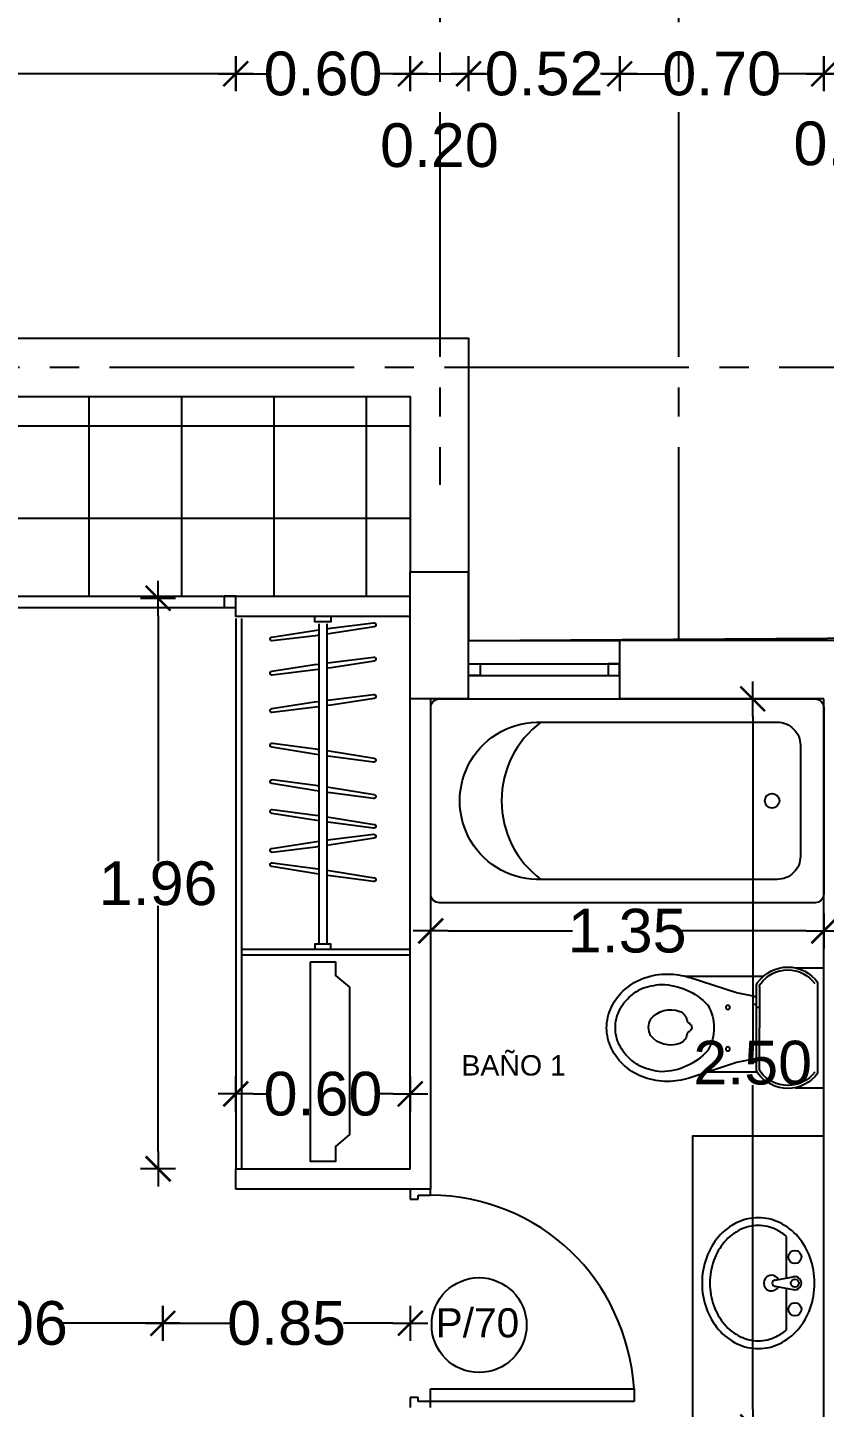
# Model space of a CAD drawing. Header units: millimetres. Extents: x 1217 to 2428, y 234 to 644.
# Drawn here: x 2356.904 to 2359.641, y 491.492 to 496.23 of the extents above; entities that cross this region are included whole.
import ezdxf

# ---------------------------------------------------------------- set-up
doc = ezdxf.new("R2010")
doc.units = ezdxf.units.MM
doc.linetypes.add('ACAD_ISO04W100', pattern=[30, 24, -3, 0, -3])
doc.layers.get('0').update_dxf_attribs({"lineweight": 5})
for name, color, linetype in [('0.1', 251, 'Continuous'), ('0.2', 2, 'Continuous'), ('0.3', 6, 'Continuous'), ('ARTEFACTOS', 4, 'Continuous'), ('COTAS', 252, 'Continuous'), ('COTAS INTERIORES', 3, 'Continuous'), ('Ejes', 8, 'Continuous'), ('muros', 7, 'Continuous'), ('PUERTAS', 2, 'Continuous'), ('Texto', 1, 'Continuous')]:
    doc.layers.add(name, color=color, linetype=linetype)
doc.styles.add('INTERARQ', font='arial.ttf')
doc.styles.get("Standard").update_dxf_attribs({"font": 'arial.ttf'})
doc.dimstyles.new('ESCALA_1-50', dxfattribs={"dimtxt": 0.15, "dimasz": 0.06, "dimexe": 0.18, "dimexo": 0.0625, "dimgap": 0, "dimtad": 0, "dimtih": 1, "dimtoh": 1, "dimzin": 0, "dimdsep": 46, "dimtxsty": 'INTERARQ', "dimblk": 'DIMTICK', "dimcen": 0, "dimse1": 1, "dimse2": 1, "dimclrd": 256, "dimclre": 1, "dimclrt": 2, "dimadec": 0, "dimazin": 0, "dimtfac": 4.5, "dimtofl": 0, "dimtmove": 2, "dimatfit": 3, "dimldrblk": 'DIMTICK', "dimfxl": 1, "dimtolj": 1, "dimtzin": 0, "dimarcsym": 0})

# ---------------------------------------------------------------- blocks, each defined once
blk = doc.blocks.new('Van1-pla')
at = {"color": 8}
for p, q in [((-2.16, 42.32), (-18.03, 42.32)), ((-1.41, 37.99), (-2.71, 45.49)), ((0.99, 37.99), (2.29, 45.49)), ((17.6, 42.32), (1.74, 42.32))]:
    blk.add_line(p, q, dxfattribs=at)
blk.add_lwpolyline([(-25.21, 31.5, 0.112687), (-23.37, 23.44, 0.103282), (-17.89, 16.3, 0.092276), (-9.94, 11.68, 0.085761), (-0.21, 10, 0.085761), (9.52, 11.68, 0.092276), (17.47, 16.3, 0.103282), (22.95, 23.44, 0.112687), (24.79, 31.5, 0.112687), (22.95, 39.56, 0.103282), (17.47, 46.7, 0.092276), (9.52, 51.32, 0.085761), (-0.21, 53, 0.085761), (-9.94, 51.32, 0.092276), (-17.89, 46.7, 0.103282), (-23.37, 39.56, 0.112687)], format="xyb", close=True, dxfattribs=at)
for points in [[(-18.03, 42.32, 0.063934), (-20.67, 38.26, 0.112687), (-22.21, 31.5, 0.112687)], [(-22.21, 31.5, 0.112687), (-20.67, 24.74, 0.103282), (-15.93, 18.57, 0.092276), (-8.94, 14.51, 0.085761), (-0.21, 13, 0.085761), (8.51, 14.51, 0.092276), (15.51, 18.57, 0.103282), (20.25, 24.74, 0.112687), (21.79, 31.5, 0.112687), (20.25, 38.26, 0.063934), (17.6, 42.32, 0.092276)]]:
    blk.add_lwpolyline(points, format="xyb", dxfattribs=at)
for centre, radius in [((-10.21, 45.49), 2.5), ((9.79, 45.49), 2.5), ((-0.21, 45.49), 1.5)]:
    blk.add_circle(centre, radius, dxfattribs=at)
for centre, radius, start, end in [((-0.21, 45.49), 2.5, 340.3329, 199.6671), ((-0.21, 36.6), 3, 118.1824, 61.8176), ((-0.21, 37.99), 1.2, 180, 0)]:
    blk.add_arc(centre, radius, start, end, dxfattribs=at)
blk = doc.blocks.new('wc')
at = {"layer": 'ARTEFACTOS', "color": 8}
for p, q in [((0.0667, 0.3584), (-0.0303, 0.3584)), ((-0.0104, -0.0028), (-0.0104, 0.3078)), ((0.4474, 0.3297), (0.1774, 0.3297)), ((0.1906, 0.2929), (0.1906, 0.1525)), ((0.2006, 0.0088), (0.2006, 0.2962)), ((0.2693, 0.2723), (0.4328, 0.3255)), ((0.2006, 0.2586), (0.2693, 0.2723)), ((0.2006, 0.2584), (0.2115, 0.2584)), ((0.2135, 0.2564), (0.2135, 0.2345)), ((0.2006, 0.2232), (0.1906, 0.2232)), ((0.2006, 0.2325), (0.2115, 0.2325)), ((0.1906, 0.0121), (0.1906, 0.1525)), ((0.1867, 0.0003), (0.1863, 0.0003)), ((0.3689, 0.0003), (0.1987, 0.0003)), ((0.2006, 0.0464), (0.2693, 0.0327)), ((0.2693, 0.0327), (0.4328, -0.0205)), ((0.0684, -0.0537), (-0.0303, -0.0537))]:
    blk.add_line(p, q, dxfattribs=at)
for centre in [(0.2994, 0.2224), (0.2994, 0.0796)]:
    blk.add_circle(centre, 0.00699, dxfattribs=at)
for centre, radius, start, end in [((0.0933, 0.2339), 0.1272, 35.4669, 144.5331), ((0.0933, 0.2339), 0.1172, 37.3062, 142.6938), ((0.5066, 0.0988), 0.2384, 90, 108.0194), ((0.5066, 0.0988), 0.2384, 70.5417, 90), ((0.1706, 0.2929), 0.02, 0, 37.3062), ((0.1806, 0.2962), 0.02, 0, 35.4669), ((0.5327, 0.0739), 0.2274, 91.2506, 136.4359), ((0.5124, 0.0619), 0.2399, 69.233, 86.3288), ((0.5159, 0.125), 0.2106, 49.5378, 70.5417), ((0.5159, 0.125), 0.1806, 49.5378, 63.1436), ((0.5301, 0.1418), 0.1886, 25.9026, 49.5378), ((0.2115, 0.2564), 0.002, 0, 90), ((0.5301, 0.1418), 0.1586, 25.9026, 49.5378), ((0.2115, 0.2345), 0.002, 270, 0), ((0.5031, 0.1526), 0.156, 149.9827, 210.1211), ((0.4793, 0.1715), 0.0399, 110.9889, 170.0192), ((0.4966, 0.1263), 0.0883, 39.3794, 110.9889), ((0.5522, 0.1525), 0.1341, 0, 25.9026), ((0.5522, 0.1525), 0.164, 0, 25.9026), ((0.4398, 0.1536), 0.0161, 125.934, 233.3996), ((0.4202, 0.187), 0.0227, 296.4163, 327.7225), ((0.5047, 0.167), 0.0658, 170.0192, 173.1517), ((0.5102, 0.1534), 0.0618, 333.0725, 27.908), ((0.5522, 0.1525), 0.1341, 334.0974, 0), ((0.5522, 0.1525), 0.164, 334.0974, 0), ((0.4202, 0.1202), 0.0227, 32.2775, 64.0078), ((0.5047, 0.1402), 0.0658, 186.8483, 189.9808), ((0.4793, 0.1357), 0.0399, 189.9808, 249.0111), ((0.4966, 0.1809), 0.0883, 249.0111, 321.1211), ((0.5315, 0.2205), 0.2193, 221.8152, 269.0461), ((0.5301, 0.1632), 0.1586, 310.4622, 334.0974), ((0.5301, 0.1632), 0.1886, 310.4622, 334.0974), ((0.1706, 0.0121), 0.02, 322.6938, 0), ((0.1806, 0.0088), 0.02, 324.5331, 0), ((0.5116, 0.2113), 0.2107, 274.4195, 294.2912), ((0.5159, 0.18), 0.2106, 289.4583, 310.4622), ((0.5159, 0.18), 0.1806, 297.1692, 310.4622), ((0.0933, 0.0711), 0.1272, 215.4669, 324.5331), ((0.0933, 0.0711), 0.1172, 217.3062, 322.6938), ((0.5066, 0.2062), 0.2384, 251.9806, 270), ((0.5066, 0.2062), 0.2384, 270, 289.4583)]:
    blk.add_arc(centre, radius, start, end, dxfattribs=at)
blk = doc.blocks.new('DFDFDFDFDDFGGG')
at = {"layer": 'PUERTAS'}
for p, q in [((381629.6763, 7752659.5205), (381629.6427, 7752659.5205)), ((381629.6629, 7752659.4936), (381629.6763, 7752659.4936)), ((381629.6629, 7752659.4505), (381629.6629, 7752659.4936)), ((381629.6763, 7752659.4936), (381629.6763, 7752659.5205)), ((381630.359, 7752659.5205), (381630.359, 7752659.4936)), ((381630.3927, 7752659.5205), (381630.359, 7752659.5205)), ((381630.359, 7752659.4936), (381630.3725, 7752659.4936)), ((381630.3725, 7752659.4936), (381630.3725, 7752659.4505)), ((381629.6427, 7752659.4505), (381629.6629, 7752659.4505)), ((381629.6628, 7752658.7508), (381629.6629, 7752659.4505)), ((381629.6629, 7752659.4505), (381629.7061, 7752659.4505)), ((381629.7061, 7752659.4505), (381629.706, 7752658.7508)), ((381630.3725, 7752659.4505), (381630.3927, 7752659.4505)), ((381629.706, 7752658.7508), (381629.6628, 7752658.7508))]:
    blk.add_line(p, q, dxfattribs=at)
blk.add_ellipse((381629.5787, 7752659.5294), major_axis=(-0.6336, 0.5233), ratio=0.91419, start_param=2.378631, end_param=3.775075, dxfattribs=at)
blk = doc.blocks.new('DIMTICK')
at = {"color": 1}
for p, q in [((0, 1), (0, -1)), ((-1, 0), (1, 0))]:
    blk.add_line(p, q, dxfattribs=at)
at = {"color": 3, "const_width": 0.141}
blk.add_lwpolyline([(0.707, 0.707), (-0.707, -0.707)], dxfattribs=at)
blk = doc.blocks.new('*D288')
at = {"layer": 'COTAS', "lineweight": -2, "ltscale": 3, "transparency": 16777216}
for p, q in [((2355.2505, 496.0718), (2356.2085, 496.0718)), ((2357.5587, 496.0718), (2356.6007, 496.0718))]:
    blk.add_line(p, q, dxfattribs=at)
at = {"layer": 'Defpoints', "color": 0, "ltscale": 3, "transparency": 16777216}
for p in [(2357.6187, 496.0718), (2355.1905, 495.5482), (2357.6187, 494.6134)]:
    blk.add_point(p, dxfattribs=at)
at = {"layer": 'COTAS', "lineweight": -2, "ltscale": 3, "transparency": 16777216, "xscale": 0.06, "yscale": 0.06, "zscale": 0.06, "rotation": 180}
blk.add_blockref('DIMTICK', (2355.1905, 496.0718), dxfattribs=at)
at = {"layer": 'COTAS', "lineweight": -2, "ltscale": 3, "transparency": 16777216, "xscale": 0.06, "yscale": 0.06, "zscale": 0.06}
blk.add_blockref('DIMTICK', (2357.6187, 496.0718), dxfattribs=at)
at = {"layer": 'COTAS', "color": 2, "ltscale": 3, "transparency": 16777216, "insert": (2356.4046, 496.0718), "char_height": 0.15, "attachment_point": 5, "style": 'INTERARQ'}
blk.add_mtext('\\A1;2.43', dxfattribs=at)
blk = doc.blocks.new('*D289')
at = {"layer": 'COTAS', "lineweight": -2, "ltscale": 3, "transparency": 16777216}
for p, q in [((2357.6787, 496.0718), (2357.724, 496.0718)), ((2358.1584, 496.0718), (2358.1131, 496.0718))]:
    blk.add_line(p, q, dxfattribs=at)
at = {"layer": 'Defpoints', "color": 0, "ltscale": 3, "transparency": 16777216}
for p in [(2358.2184, 496.0718), (2358.2184, 494.7463), (2357.6187, 494.6134)]:
    blk.add_point(p, dxfattribs=at)
at = {"layer": 'COTAS', "lineweight": -2, "ltscale": 3, "transparency": 16777216, "xscale": 0.06, "yscale": 0.06, "zscale": 0.06, "rotation": 180}
blk.add_blockref('DIMTICK', (2357.6187, 496.0718), dxfattribs=at)
at = {"layer": 'COTAS', "lineweight": -2, "ltscale": 3, "transparency": 16777216, "xscale": 0.06, "yscale": 0.06, "zscale": 0.06}
blk.add_blockref('DIMTICK', (2358.2184, 496.0718), dxfattribs=at)
at = {"layer": 'COTAS', "color": 2, "ltscale": 3, "transparency": 16777216, "insert": (2357.9185, 496.0718), "char_height": 0.15, "attachment_point": 5, "style": 'INTERARQ'}
blk.add_mtext('\\A1;0.60', dxfattribs=at)
blk = doc.blocks.new('*D290')
at = {"layer": 'COTAS', "lineweight": -2, "ltscale": 3, "transparency": 16777216}
blk.add_line((2358.2784, 496.0718), (2358.3584, 496.0718), dxfattribs=at)
at = {"layer": 'Defpoints', "color": 0, "ltscale": 3, "transparency": 16777216}
for p in [(2358.4184, 496.0718), (2358.2184, 494.7463), (2358.4184, 494.7463)]:
    blk.add_point(p, dxfattribs=at)
at = {"layer": 'COTAS', "lineweight": -2, "ltscale": 3, "transparency": 16777216, "xscale": 0.06, "yscale": 0.06, "zscale": 0.06, "rotation": 180}
blk.add_blockref('DIMTICK', (2358.2184, 496.0718), dxfattribs=at)
at = {"layer": 'COTAS', "lineweight": -2, "ltscale": 3, "transparency": 16777216, "xscale": 0.06, "yscale": 0.06, "zscale": 0.06}
blk.add_blockref('DIMTICK', (2358.4184, 496.0718), dxfattribs=at)
at = {"layer": 'COTAS', "color": 2, "ltscale": 3, "transparency": 16777216, "insert": (2358.3184, 495.8257), "char_height": 0.15, "attachment_point": 5, "style": 'INTERARQ'}
blk.add_mtext('\\A1;0.20', dxfattribs=at)
blk = doc.blocks.new('*D291')
at = {"layer": 'COTAS', "lineweight": -2, "ltscale": 3, "transparency": 16777216}
for p, q in [((2358.4784, 496.0718), (2358.4839, 496.0718)), ((2358.8775, 496.0718), (2358.872, 496.0718))]:
    blk.add_line(p, q, dxfattribs=at)
at = {"layer": 'Defpoints', "color": 0, "ltscale": 3, "transparency": 16777216}
for p in [(2358.9375, 496.0718), (2358.4184, 494.7463), (2358.9375, 494.3463)]:
    blk.add_point(p, dxfattribs=at)
at = {"layer": 'COTAS', "lineweight": -2, "ltscale": 3, "transparency": 16777216, "xscale": 0.06, "yscale": 0.06, "zscale": 0.06, "rotation": 180}
blk.add_blockref('DIMTICK', (2358.4184, 496.0718), dxfattribs=at)
at = {"layer": 'COTAS', "lineweight": -2, "ltscale": 3, "transparency": 16777216, "xscale": 0.06, "yscale": 0.06, "zscale": 0.06}
blk.add_blockref('DIMTICK', (2358.9375, 496.0718), dxfattribs=at)
at = {"layer": 'COTAS', "color": 2, "ltscale": 3, "transparency": 16777216, "insert": (2358.6779, 496.0718), "char_height": 0.15, "attachment_point": 5, "style": 'INTERARQ'}
blk.add_mtext('\\A1;0.52', dxfattribs=at)
blk = doc.blocks.new('*D292')
at = {"layer": 'COTAS', "lineweight": -2, "ltscale": 3, "transparency": 16777216}
for p, q in [((2358.9975, 496.0718), (2359.0934, 496.0718)), ((2359.5784, 496.0718), (2359.4825, 496.0718))]:
    blk.add_line(p, q, dxfattribs=at)
at = {"layer": 'Defpoints', "color": 0, "ltscale": 3, "transparency": 16777216}
for p in [(2359.6384, 496.0718), (2358.9375, 494.3463), (2359.6384, 494.1463)]:
    blk.add_point(p, dxfattribs=at)
at = {"layer": 'COTAS', "lineweight": -2, "ltscale": 3, "transparency": 16777216, "xscale": 0.06, "yscale": 0.06, "zscale": 0.06, "rotation": 180}
blk.add_blockref('DIMTICK', (2358.9375, 496.0718), dxfattribs=at)
at = {"layer": 'COTAS', "lineweight": -2, "ltscale": 3, "transparency": 16777216, "xscale": 0.06, "yscale": 0.06, "zscale": 0.06}
blk.add_blockref('DIMTICK', (2359.6384, 496.0718), dxfattribs=at)
at = {"layer": 'COTAS', "color": 2, "ltscale": 3, "transparency": 16777216, "insert": (2359.2879, 496.0718), "char_height": 0.15, "attachment_point": 5, "style": 'INTERARQ'}
blk.add_mtext('\\A1;0.70', dxfattribs=at)
blk = doc.blocks.new('*D293')
at = {"layer": 'COTAS', "lineweight": -2, "ltscale": 3, "transparency": 16777216}
blk.add_line((2359.6984, 496.0718), (2359.7784, 496.0718), dxfattribs=at)
at = {"layer": 'Defpoints', "color": 0, "ltscale": 3, "transparency": 16777216}
for p in [(2359.8384, 496.0718), (2359.6384, 494.1463), (2359.8384, 494.1463)]:
    blk.add_point(p, dxfattribs=at)
at = {"layer": 'COTAS', "lineweight": -2, "ltscale": 3, "transparency": 16777216, "xscale": 0.06, "yscale": 0.06, "zscale": 0.06, "rotation": 180}
blk.add_blockref('DIMTICK', (2359.6384, 496.0718), dxfattribs=at)
at = {"layer": 'COTAS', "lineweight": -2, "ltscale": 3, "transparency": 16777216, "xscale": 0.06, "yscale": 0.06, "zscale": 0.06}
blk.add_blockref('DIMTICK', (2359.8384, 496.0718), dxfattribs=at)
at = {"layer": 'COTAS', "color": 2, "ltscale": 3, "transparency": 16777216, "insert": (2359.7384, 495.8317), "char_height": 0.15, "attachment_point": 5, "style": 'INTERARQ'}
blk.add_mtext('\\A1;0.20', dxfattribs=at)
blk = doc.blocks.new('*D304')
at = {"layer": 'COTAS', "lineweight": -2, "ltscale": 3, "transparency": 16777216}
for p, q in [((2354.5485, 496.5582), (2356.2088, 496.5582)), ((2358.2587, 496.5582), (2356.5984, 496.5582))]:
    blk.add_line(p, q, dxfattribs=at)
at = {"layer": 'Defpoints', "color": 0, "ltscale": 3, "transparency": 16777216}
for p in [(2354.4885, 496.5582, 0), (2358.3187, 496.5582), (2358.3187, 495.5482)]:
    blk.add_point(p, dxfattribs=at)
at = {"layer": 'COTAS', "lineweight": -2, "ltscale": 3, "transparency": 16777216, "xscale": 0.06, "yscale": 0.06, "zscale": 0.06, "rotation": 180}
blk.add_blockref('DIMTICK', (2354.4885, 496.5582), dxfattribs=at)
at = {"layer": 'COTAS', "lineweight": -2, "ltscale": 3, "transparency": 16777216, "xscale": 0.06, "yscale": 0.06, "zscale": 0.06}
blk.add_blockref('DIMTICK', (2358.3187, 496.5582), dxfattribs=at)
at = {"layer": 'COTAS', "color": 2, "ltscale": 3, "transparency": 16777216, "insert": (2356.4036, 496.5582), "char_height": 0.15, "attachment_point": 5, "style": 'INTERARQ'}
blk.add_mtext('\\A1;3.83', dxfattribs=at)
blk = doc.blocks.new('*D305')
at = {"layer": 'COTAS', "lineweight": -2, "ltscale": 3, "transparency": 16777216}
for p, q in [((2358.3787, 496.5582), (2358.5343, 496.5582)), ((2359.078, 496.5582), (2358.9224, 496.5582))]:
    blk.add_line(p, q, dxfattribs=at)
at = {"layer": 'Defpoints', "color": 0, "ltscale": 3, "transparency": 16777216}
for p in [(2359.138, 496.5582), (2358.3187, 495.5482), (2359.138, 495.4484)]:
    blk.add_point(p, dxfattribs=at)
at = {"layer": 'COTAS', "lineweight": -2, "ltscale": 3, "transparency": 16777216, "xscale": 0.06, "yscale": 0.06, "zscale": 0.06, "rotation": 180}
blk.add_blockref('DIMTICK', (2358.3187, 496.5582), dxfattribs=at)
at = {"layer": 'COTAS', "lineweight": -2, "ltscale": 3, "transparency": 16777216, "xscale": 0.06, "yscale": 0.06, "zscale": 0.06}
blk.add_blockref('DIMTICK', (2359.138, 496.5582), dxfattribs=at)
at = {"layer": 'COTAS', "color": 2, "ltscale": 3, "transparency": 16777216, "insert": (2358.7284, 496.5582), "char_height": 0.15, "attachment_point": 5, "style": 'INTERARQ'}
blk.add_mtext('\\A1;0.82', dxfattribs=at)
blk = doc.blocks.new('*D306')
at = {"layer": 'COTAS', "lineweight": -2, "ltscale": 3, "transparency": 16777216}
for p, q in [((2359.198, 496.5582), (2359.2437, 496.5582)), ((2359.6784, 496.5582), (2359.6328, 496.5582))]:
    blk.add_line(p, q, dxfattribs=at)
at = {"layer": 'Defpoints', "color": 0, "ltscale": 3, "transparency": 16777216}
for p in [(2359.7384, 496.5582), (2359.138, 495.4484), (2359.7384, 495.4484)]:
    blk.add_point(p, dxfattribs=at)
at = {"layer": 'COTAS', "lineweight": -2, "ltscale": 3, "transparency": 16777216, "xscale": 0.06, "yscale": 0.06, "zscale": 0.06, "rotation": 180}
blk.add_blockref('DIMTICK', (2359.138, 496.5582), dxfattribs=at)
at = {"layer": 'COTAS', "lineweight": -2, "ltscale": 3, "transparency": 16777216, "xscale": 0.06, "yscale": 0.06, "zscale": 0.06}
blk.add_blockref('DIMTICK', (2359.7384, 496.5582), dxfattribs=at)
at = {"layer": 'COTAS', "color": 2, "ltscale": 3, "transparency": 16777216, "insert": (2359.4382, 496.5582), "char_height": 0.15, "attachment_point": 5, "style": 'INTERARQ'}
blk.add_mtext('\\A1;0.60', dxfattribs=at)
blk = doc.blocks.new('*D312')
at = {"layer": 'COTAS', "lineweight": -2, "ltscale": 3, "transparency": 16777216}
for p, q in [((2352.9384, 496.9757), (2359.6931, 496.9757)), ((2366.9383, 496.9757), (2360.1836, 496.9757))]:
    blk.add_line(p, q, dxfattribs=at)
at = {"layer": 'Defpoints', "color": 0, "ltscale": 3, "transparency": 16777216}
for p in [(2366.9983, 496.9757), (2352.8784, 491.6775, 0), (2366.9983, 491.6776, 0)]:
    blk.add_point(p, dxfattribs=at)
at = {"layer": 'COTAS', "lineweight": -2, "ltscale": 3, "transparency": 16777216, "xscale": 0.06, "yscale": 0.06, "zscale": 0.06, "rotation": 180}
blk.add_blockref('DIMTICK', (2352.8784, 496.9757), dxfattribs=at)
at = {"layer": 'COTAS', "lineweight": -2, "ltscale": 3, "transparency": 16777216, "xscale": 0.06, "yscale": 0.06, "zscale": 0.06}
blk.add_blockref('DIMTICK', (2366.9983, 496.9757), dxfattribs=at)
at = {"layer": 'COTAS', "color": 2, "ltscale": 3, "transparency": 16777216, "insert": (2359.9384, 496.9757), "char_height": 0.15, "attachment_point": 5, "style": 'INTERARQ'}
blk.add_mtext('\\A1;14.12', dxfattribs=at)
blk = doc.blocks.new('*D352')
at = {"layer": 'COTAS INTERIORES', "lineweight": -2, "ltscale": 3, "transparency": 16777216}
for p, q in [((2356.3676, 491.7812), (2356.6503, 491.7812)), ((2357.3084, 491.7812), (2357.0257, 491.7812))]:
    blk.add_line(p, q, dxfattribs=at)
at = {"layer": 'Defpoints', "color": 0, "ltscale": 3, "transparency": 16777216}
for p in [(2357.3684, 491.7812), (2356.3076, 491.5552, 0), (2357.3684, 491.5552)]:
    blk.add_point(p, dxfattribs=at)
at = {"layer": 'COTAS INTERIORES', "lineweight": -2, "ltscale": 3, "transparency": 16777216, "xscale": 0.06, "yscale": 0.06, "zscale": 0.06, "rotation": 180}
blk.add_blockref('DIMTICK', (2356.3076, 491.7812), dxfattribs=at)
at = {"layer": 'COTAS INTERIORES', "lineweight": -2, "ltscale": 3, "transparency": 16777216, "xscale": 0.06, "yscale": 0.06, "zscale": 0.06}
blk.add_blockref('DIMTICK', (2357.3684, 491.7812), dxfattribs=at)
at = {"layer": 'COTAS INTERIORES', "color": 2, "ltscale": 3, "transparency": 16777216, "insert": (2356.838, 491.7812), "char_height": 0.15, "attachment_point": 5, "style": 'INTERARQ'}
blk.add_mtext('\\A1;1.06', dxfattribs=at)
blk = doc.blocks.new('*D353')
at = {"layer": 'COTAS INTERIORES', "lineweight": -2, "ltscale": 3, "transparency": 16777216}
for p, q in [((2357.4284, 491.7812), (2357.598, 491.7812)), ((2358.1583, 491.7812), (2357.9887, 491.7812))]:
    blk.add_line(p, q, dxfattribs=at)
at = {"layer": 'Defpoints', "color": 0, "ltscale": 3, "transparency": 16777216}
for p in [(2358.2183, 491.7812), (2357.3684, 491.5552), (2358.2183, 491.4252)]:
    blk.add_point(p, dxfattribs=at)
at = {"layer": 'COTAS INTERIORES', "lineweight": -2, "ltscale": 3, "transparency": 16777216, "xscale": 0.06, "yscale": 0.06, "zscale": 0.06, "rotation": 180}
blk.add_blockref('DIMTICK', (2357.3684, 491.7812), dxfattribs=at)
at = {"layer": 'COTAS INTERIORES', "lineweight": -2, "ltscale": 3, "transparency": 16777216, "xscale": 0.06, "yscale": 0.06, "zscale": 0.06}
blk.add_blockref('DIMTICK', (2358.2183, 491.7812), dxfattribs=at)
at = {"layer": 'COTAS INTERIORES', "color": 2, "ltscale": 3, "transparency": 16777216, "insert": (2357.7933, 491.7812), "char_height": 0.15, "attachment_point": 5, "style": 'INTERARQ'}
blk.add_mtext('\\A1;0.85', dxfattribs=at)
blk = doc.blocks.new('*D357')
at = {"layer": 'COTAS INTERIORES', "lineweight": -2, "ltscale": 3, "transparency": 16777216}
for p, q in [((2357.3522, 494.2108), (2357.3522, 493.3676)), ((2357.3522, 492.3713), (2357.3522, 493.2145))]:
    blk.add_line(p, q, dxfattribs=at)
at = {"layer": 'Defpoints', "color": 0, "ltscale": 3, "transparency": 16777216}
for p in [(2357.7843, 494.2708, 0), (2357.3522, 492.3113), (2357.8227, 492.3113, 0)]:
    blk.add_point(p, dxfattribs=at)
at = {"layer": 'COTAS INTERIORES', "lineweight": -2, "ltscale": 3, "transparency": 16777216, "xscale": 0.06, "yscale": 0.06, "zscale": 0.06}
for p, rotation in [((2357.3522, 494.2708), 90), ((2357.3522, 492.3113), 270)]:
    blk.add_blockref('DIMTICK', p, dxfattribs=dict(at, rotation=rotation))
at = {"layer": 'COTAS INTERIORES', "color": 2, "ltscale": 3, "transparency": 16777216, "insert": (2357.3522, 493.291), "char_height": 0.15, "attachment_point": 5, "style": 'INTERARQ'}
blk.add_mtext('\\A1;1.96', dxfattribs=at)
blk = doc.blocks.new('*D358')
at = {"layer": 'COTAS INTERIORES', "lineweight": -2, "ltscale": 3, "transparency": 16777216}
for p, q in [((2357.6787, 492.5685), (2357.7239, 492.5685)), ((2358.1583, 492.5685), (2358.1131, 492.5685))]:
    blk.add_line(p, q, dxfattribs=at)
at = {"layer": 'Defpoints', "color": 0, "ltscale": 3, "transparency": 16777216}
for p in [(2358.2183, 492.5685), (2357.6187, 492.2442, 0), (2358.2183, 492.2442, 0)]:
    blk.add_point(p, dxfattribs=at)
at = {"layer": 'COTAS INTERIORES', "lineweight": -2, "ltscale": 3, "transparency": 16777216, "xscale": 0.06, "yscale": 0.06, "zscale": 0.06, "rotation": 180}
blk.add_blockref('DIMTICK', (2357.6187, 492.5685), dxfattribs=at)
at = {"layer": 'COTAS INTERIORES', "lineweight": -2, "ltscale": 3, "transparency": 16777216, "xscale": 0.06, "yscale": 0.06, "zscale": 0.06}
blk.add_blockref('DIMTICK', (2358.2183, 492.5685), dxfattribs=at)
at = {"layer": 'COTAS INTERIORES', "color": 2, "ltscale": 3, "transparency": 16777216, "insert": (2357.9185, 492.5685), "char_height": 0.15, "attachment_point": 5, "style": 'INTERARQ'}
blk.add_mtext('\\A1;0.60', dxfattribs=at)
blk = doc.blocks.new('*D360')
at = {"layer": 'COTAS INTERIORES', "lineweight": -2, "ltscale": 3, "transparency": 16777216}
for p, q in [((2359.3944, 493.8651), (2359.3944, 492.7517)), ((2359.3944, 491.4851), (2359.3944, 492.5985))]:
    blk.add_line(p, q, dxfattribs=at)
at = {"layer": 'Defpoints', "color": 0, "ltscale": 3, "transparency": 16777216}
for p in [(2359.2879, 493.9251, 0), (2359.2878, 491.4251, 0), (2359.3944, 491.4251)]:
    blk.add_point(p, dxfattribs=at)
at = {"layer": 'COTAS INTERIORES', "lineweight": -2, "ltscale": 3, "transparency": 16777216, "xscale": 0.06, "yscale": 0.06, "zscale": 0.06}
for p, rotation in [((2359.3944, 493.9251), 90), ((2359.3944, 491.4251), 270)]:
    blk.add_blockref('DIMTICK', p, dxfattribs=dict(at, rotation=rotation))
at = {"layer": 'COTAS INTERIORES', "color": 2, "ltscale": 3, "transparency": 16777216, "insert": (2359.3944, 492.6751), "char_height": 0.15, "attachment_point": 5, "style": 'INTERARQ'}
blk.add_mtext('\\A1;2.50', dxfattribs=at)
blk = doc.blocks.new('*D361')
at = {"layer": 'COTAS INTERIORES', "lineweight": -2, "ltscale": 3, "transparency": 16777216}
for p, q in [((2358.3483, 493.1283), (2358.7751, 493.1283)), ((2359.5784, 493.1283), (2359.1517, 493.1283))]:
    blk.add_line(p, q, dxfattribs=at)
at = {"layer": 'Defpoints', "color": 0, "ltscale": 3, "transparency": 16777216}
for p in [(2359.6384, 493.1283), (2359.6384, 493.0651, 0), (2358.2883, 493.0497, 0)]:
    blk.add_point(p, dxfattribs=at)
at = {"layer": 'COTAS INTERIORES', "lineweight": -2, "ltscale": 3, "transparency": 16777216, "xscale": 0.06, "yscale": 0.06, "zscale": 0.06, "rotation": 180}
blk.add_blockref('DIMTICK', (2358.2883, 493.1283), dxfattribs=at)
at = {"layer": 'COTAS INTERIORES', "lineweight": -2, "ltscale": 3, "transparency": 16777216, "xscale": 0.06, "yscale": 0.06, "zscale": 0.06}
blk.add_blockref('DIMTICK', (2359.6384, 493.1283), dxfattribs=at)
at = {"layer": 'COTAS INTERIORES', "color": 2, "ltscale": 3, "transparency": 16777216, "insert": (2358.9634, 493.1283), "char_height": 0.15, "attachment_point": 5, "style": 'INTERARQ'}
blk.add_mtext('\\A1;1.35', dxfattribs=at)

msp = doc.modelspace()

# ---------------------------------------------------------------- hatches: boundary and pattern name
at = {"layer": '0.1'}
h = msp.add_hatch(dxfattribs=at)
h.set_pattern_fill('NET', color=256, scale=0.099999, angle=-270, style=0)
h.set_pattern_definition([(90, (807.40966, -346.18826), (-0.31749764, 2e-16), []), (180, (807.40966, -346.18826), (-2e-16, -0.31749764), [])])
h.paths.add_polyline_path([(2355.36753, 494.96328), (2354.58846, 494.27844), (2354.60846, 494.27844), (2354.62846, 494.27844), (2357.47673, 494.27844), (2357.6187, 494.27844), (2358.21841, 494.27844), (2358.21837, 494.96328)])

# ---------------------------------------------------------------- linework, layer by layer
at = {"layer": '0.1', "ltscale": 3, "elevation": 0}
msp.add_lwpolyline([(2354.38846, 491.4808), (2354.38846, 494.36129), (2355.30082, 495.16328), (2358.41837, 495.16328), (2358.41837, 494.12515), (2361.05846, 494.14324), (2361.05846, 495.16328), (2364.17602, 495.16328), (2365.08838, 494.36129), (2365.08832, 491.48085)], dxfattribs=at)
at = {"layer": '0.1', "elevation": 0}
for points in [[(2354.62846, 494.27844), (2357.6187, 494.27844)], [(2354.62846, 494.27844), (2357.6187, 494.27844)], [(2354.62846, 494.23844), (2357.6187, 494.23844)], [(2354.62846, 494.23844), (2357.6187, 494.23844)], [(2358.41837, 494.04516), (2358.93745, 494.04516)], [(2358.41837, 494.00516), (2358.93745, 494.00516)], [(2359.63843, 491.42514), (2359.18896, 491.42514), (2359.18896, 492.42434), (2359.63843, 492.42434)]]:
    msp.add_lwpolyline(points, dxfattribs=at)
at = {"layer": '0.1', "color": 1, "elevation": 0}
for points in [[(2358.41837, 494.12515), (2358.93745, 494.12515)], [(2358.41837, 493.92521), (2358.93745, 493.92517)]]:
    msp.add_lwpolyline(points, dxfattribs=at)
at = {"layer": '0.2', "elevation": 0}
for points in [[(2354.38846, 494.36129), (2355.30082, 495.16328), (2358.41837, 495.16328), (2358.41837, 494.36129)], [(2354.58846, 494.27844), (2355.36753, 494.96328), (2358.21837, 494.96328), (2358.21837, 494.36129)], [(2357.5787, 494.27844), (2357.5787, 494.23844), (2357.6187, 494.23844), (2357.6187, 494.27844), (2357.5787, 494.27844)], [(2357.5787, 494.27844), (2357.5787, 494.23844), (2357.6187, 494.23844), (2357.6187, 494.27844), (2357.5787, 494.27844)], [(2358.41837, 494.00515), (2358.41837, 494.04515), (2358.45837, 494.04515), (2358.45837, 494.00515), (2358.41837, 494.00515)], [(2358.93745, 494.00515), (2358.93745, 494.04515), (2358.89745, 494.04515), (2358.89745, 494.00515), (2358.93745, 494.00515)]]:
    msp.add_lwpolyline(points, dxfattribs=at)
at = {"layer": '0.3'}
msp.add_line((2358.28833, 492.24129, 0), (2358.28833, 493.9252, 0), dxfattribs=at)
at = {"layer": '0.3', "elevation": 0}
for points in [[(2358.21836, 494.20844), (2357.6187, 494.20844), (2357.6187, 494.27844), (2358.21836, 494.27844)], [(2357.6187, 492.24129), (2357.6187, 492.31129), (2358.2183, 492.31126), (2358.21838, 493.9252)], [(2358.28833, 492.24129), (2357.6187, 492.24129)]]:
    msp.add_lwpolyline(points, dxfattribs=at)
at = {"layer": 'ARTEFACTOS'}
for p, q in [((2357.90458, 494.18247, 0), (2357.90458, 493.08343, 0)), ((2357.93208, 494.18247, 0), (2357.93208, 493.08343, 0)), ((2358.21833, 493.0651, 0), (2357.63868, 493.0651, 0)), ((2358.21833, 493.0451, 0), (2357.63868, 493.0451, 0))]:
    msp.add_line(p, q, dxfattribs=at)
at = {"layer": 'ARTEFACTOS', "elevation": 0}
for points in [[(2357.6187, 494.20081), (2357.61872, 492.31129)], [(2357.6387, 494.20081), (2357.6387, 492.31129)], [(2357.94585, 494.20844), (2357.94585, 494.19011), (2357.89085, 494.19011), (2357.89085, 494.20844)], [(2357.94583, 493.0651), (2357.94583, 493.08343), (2357.89083, 493.08343), (2357.89083, 493.0651)], [(2357.94583, 493.0651), (2357.94583, 493.08343), (2357.89083, 493.08343), (2357.89083, 493.0651)], [(2357.87508, 493.02192), (2357.96158, 493.02192), (2357.96158, 492.97583), (2358.01005, 492.9355), (2358.01006, 492.42897), (2357.9616, 492.38864), (2357.9616, 492.33679), (2357.8751, 492.33678), (2357.87508, 493.02192)]]:
    msp.add_lwpolyline(points, dxfattribs=at)
for points in [[(2357.90458, 494.14387), (2357.89235, 494.14218), (2357.74438, 494.12405, -0.9860188), (2357.7425, 494.13767), (2357.88984, 494.16034), (2357.90458, 494.16238)], [(2357.93208, 494.16618), (2357.94432, 494.16787), (2358.09228, 494.18601, -0.9860188), (2358.09416, 494.17239), (2357.94683, 494.14971), (2357.93208, 494.14767)], [(2357.93208, 494.04874), (2357.94432, 494.05043), (2358.09228, 494.06857, -0.9860188), (2358.09416, 494.05495), (2357.94683, 494.03227), (2357.93208, 494.03023)], [(2357.90458, 494.02643), (2357.89235, 494.02474), (2357.74438, 494.00661, -0.9860188), (2357.7425, 494.02023), (2357.88984, 494.0429), (2357.90458, 494.04494)], [(2357.90458, 493.89808), (2357.89235, 493.89639), (2357.74438, 493.87825, -0.9860188), (2357.7425, 493.89187), (2357.88984, 493.91455), (2357.90458, 493.91659)], [(2357.93208, 493.92039), (2357.94432, 493.92208), (2358.09228, 493.94021, -0.9860188), (2358.09416, 493.92659), (2357.94683, 493.90392), (2357.93208, 493.90188)], [(2359.60748, 493.92517, -0.4233096), (2359.63841, 493.89518), (2359.63841, 493.25518, -0.4142136), (2359.60841, 493.22518), (2358.31833, 493.22518, -0.4142136), (2358.28833, 493.25518), (2358.28833, 493.89518, -0.4142136), (2358.31833, 493.92518), (2359.60841, 493.92518)], [(2357.90458, 493.733), (2357.88979, 493.73518), (2357.74266, 493.75915, -0.9860188), (2357.74466, 493.77276), (2357.89246, 493.75332), (2357.90458, 493.75153)], [(2357.90458, 493.733), (2357.88979, 493.73518), (2357.74266, 493.75915, -0.9860188), (2357.74466, 493.77276), (2357.89246, 493.75332), (2357.90458, 493.75153)], [(2357.93208, 493.74749), (2357.94687, 493.74531), (2358.09401, 493.72134, -0.9860188), (2358.092, 493.70773), (2357.9442, 493.72717), (2357.93208, 493.72896)], [(2357.93208, 493.74749), (2357.94687, 493.74531), (2358.09401, 493.72134, -0.9860188), (2358.092, 493.70773), (2357.9442, 493.72717), (2357.93208, 493.72896)], [(2357.90458, 493.60817), (2357.88979, 493.61035), (2357.74266, 493.63432, -0.9860188), (2357.74466, 493.64792), (2357.89246, 493.62848), (2357.90458, 493.6267)], [(2357.90458, 493.60817), (2357.88979, 493.61035), (2357.74266, 493.63432, -0.9860188), (2357.74466, 493.64792), (2357.89246, 493.62848), (2357.90458, 493.6267)], [(2357.93208, 493.62265), (2357.94687, 493.62048), (2358.09401, 493.5965, -0.9860188), (2358.092, 493.5829), (2357.9442, 493.60234), (2357.93208, 493.60412)], [(2357.93208, 493.62265), (2357.94687, 493.62048), (2358.09401, 493.5965, -0.9860188), (2358.092, 493.5829), (2357.9442, 493.60234), (2357.93208, 493.60412)], [(2357.90458, 493.50597), (2357.88979, 493.50815), (2357.74266, 493.53212, -0.9860188), (2357.74466, 493.54573), (2357.89246, 493.52629), (2357.90458, 493.5245)], [(2357.90458, 493.50597), (2357.88979, 493.50815), (2357.74266, 493.53212, -0.9860188), (2357.74466, 493.54573), (2357.89246, 493.52629), (2357.90458, 493.5245)], [(2357.93208, 493.52046), (2357.94687, 493.51828), (2358.09401, 493.49431, -0.9860188), (2358.092, 493.4807), (2357.9442, 493.50014), (2357.93208, 493.50193)], [(2357.93208, 493.52046), (2357.94687, 493.51828), (2358.09401, 493.49431, -0.9860188), (2358.092, 493.4807), (2357.9442, 493.50014), (2357.93208, 493.50193)], [(2357.90458, 493.41802), (2357.89235, 493.41633), (2357.74438, 493.3982, -0.9860188), (2357.7425, 493.41182), (2357.88984, 493.43449), (2357.90458, 493.43653)], [(2357.90458, 493.41802), (2357.89235, 493.41633), (2357.74438, 493.3982, -0.9860188), (2357.7425, 493.41182), (2357.88984, 493.43449), (2357.90458, 493.43653)], [(2357.93208, 493.44033), (2357.94432, 493.44202), (2358.09228, 493.46016, -0.9860188), (2358.09416, 493.44654), (2357.94683, 493.42386), (2357.93208, 493.42182)], [(2357.93208, 493.44033), (2357.94432, 493.44202), (2358.09228, 493.46016, -0.9860188), (2358.09416, 493.44654), (2357.94683, 493.42386), (2357.93208, 493.42182)], [(2357.90458, 493.32289), (2357.88979, 493.32507), (2357.74266, 493.34904, -0.9860188), (2357.74466, 493.36265), (2357.89246, 493.34321), (2357.90458, 493.34143)], [(2357.90458, 493.32289), (2357.88979, 493.32507), (2357.74266, 493.34904, -0.9860188), (2357.74466, 493.36265), (2357.89246, 493.34321), (2357.90458, 493.34143)], [(2357.93208, 493.33738), (2357.94687, 493.3352), (2358.09401, 493.31123, -0.9860188), (2358.092, 493.29763), (2357.9442, 493.31706), (2357.93208, 493.31885)], [(2357.93208, 493.33738), (2357.94687, 493.3352), (2358.09401, 493.31123, -0.9860188), (2358.092, 493.29763), (2357.9442, 493.31706), (2357.93208, 493.31885)]]:
    msp.add_lwpolyline(points, format="xyb", dxfattribs=at)
msp.add_lwpolyline([(2359.47841, 493.30518), (2358.67083, 493.30518, -1.0462963), (2358.67083, 493.84518), (2359.47841, 493.84518, -0.4142136), (2359.55841, 493.76518), (2359.55841, 493.38518, -0.4142136)], format="xyb", close=True, dxfattribs=at)
at = {"layer": 'ARTEFACTOS'}
msp.add_circle((2359.46099, 493.57518, 0), 0.025, dxfattribs=at)
msp.add_arc((2358.86866, 493.57518, 0), 0.33698, 126.75985, 233.24015, dxfattribs=at)
at = {"layer": 'Ejes', "linetype": 'ACAD_ISO04W100', "ltscale": 0.035, "elevation": 0}
for points in [[(2358.31982, 498.23948), (2358.31982, 494.66074)], [(2359.13909, 498.23948), (2359.13909, 494.12518)], [(2369.52562, 495.06328), (2350.42715, 495.06328)]]:
    msp.add_lwpolyline(points, dxfattribs=at)
at = {"layer": 'muros'}
msp.add_line((2359.63841, 488.82855, 0), (2359.63841, 493.92516, 0), dxfattribs=at)
at = {"layer": 'muros', "elevation": 0}
for points in [[(2358.21837, 493.9252), (2358.21837, 494.36129)], [(2358.21837, 494.36129), (2358.41837, 494.36129)], [(2358.41837, 493.9252), (2358.41837, 494.36129)], [(2360.53938, 493.92518), (2360.53938, 494.12518), (2358.93745, 494.12518), (2358.93745, 493.92518)], [(2358.41837, 493.92519), (2358.21837, 493.9252)], [(2359.63843, 493.92516), (2358.93745, 493.92519)]]:
    msp.add_lwpolyline(points, dxfattribs=at)
at = {"layer": 'Texto'}
msp.add_circle((2358.45478, 491.77478), 0.16297, dxfattribs=at)

# ---------------------------------------------------------------- block references
at = {"layer": '0.1', "extrusion": (0, 0, -1), "xscale": 0.9988165753526749, "yscale": 0.9988165753526749, "zscale": -0.9988165753526749}
msp.add_blockref('wc', (-2359.60813, 492.64364, 0), dxfattribs=at)
at = {"layer": '0.1'}
for name, p, xscale, yscale, zscale, rotation in [('DFDFDFDFDDFGGG', (7745843.05041, -380686.52059, 0), 0.9988165753526749, 0.9988165753526749, 0.9988165753526749, 90.00000000000001), ('Van1-pla', (2359.13043, 491.91697, 0), 0.008989348791202377, 0.008989348791202377, 0.008989348791202377, 270)]:
    msp.add_blockref(name, p, dxfattribs=dict(at, xscale=xscale, yscale=yscale, zscale=zscale, rotation=rotation))

# ---------------------------------------------------------------- texts
at = {"layer": 'Texto', "attachment_point": 5}
for s, insert, char_height, width in [('BAÑO 1', (2358.57325, 492.66628, 0), 0.069999, 0.4782868), ('P/70', (2358.44874, 491.78195), 0.099999, 3.0886563)]:
    msp.add_mtext(s, dxfattribs=dict(at, insert=insert, char_height=char_height, width=width))

# ---------------------------------------------------------------- dimensions: what is measured, and where the dimension line sits
at = {"layer": 'COTAS', "ltscale": 3}
for base, p1, p2, picture, middle in [((2366.99833, 496.97567, 0), (2352.87842, 491.67755, 0), (2366.99833, 491.67756, 0), '*D312', (2359.93837, 496.97567, 0)), ((2358.31872, 496.55818), (2354.48848, 496.55818, 0), (2358.31872, 495.54824), '*D304', (2356.4036, 496.55818)), ((2359.13799, 496.55818), (2358.31872, 495.54824), (2359.13799, 495.44835), '*D305', (2358.72836, 496.55818)), ((2359.73844, 496.55818), (2359.13799, 495.44835), (2359.73844, 495.44835), '*D306', (2359.43821, 496.55818)), ((2357.61872, 496.07184), (2355.19045, 495.54824), (2357.61872, 494.61341), '*D288', (2356.40459, 496.07184)), ((2358.21837, 496.07184), (2357.61872, 494.61341), (2358.21837, 494.74625), '*D289', (2357.91855, 496.07184)), ((2358.93745, 496.07184), (2358.41837, 494.74625), (2358.93745, 494.34628), '*D291', (2358.67791, 496.07184)), ((2359.63843, 496.07184), (2358.93745, 494.34628), (2359.63843, 494.14627), '*D292', (2359.28794, 496.07184))]:
    dim = msp.add_linear_dim(base=base, p1=p1, p2=p2, dimstyle='ESCALA_1-50', dxfattribs=at)
    dim.commit()
    dim.dimension.update_dxf_attribs({"geometry": picture, "text_midpoint": middle})
for base, p1, p2, picture, middle in [((2358.41837, 496.07184), (2358.21837, 494.74625), (2358.41837, 494.74625), '*D290', (2358.31837, 495.82575)), ((2359.83841, 496.07184), (2359.63843, 494.14627), (2359.83841, 494.14627), '*D293', (2359.73842, 495.83169))]:
    dim = msp.add_linear_dim(base=base, p1=p1, p2=p2, dimstyle='ESCALA_1-50', dxfattribs=at)
    dim.commit()
    dim.dimension.update_dxf_attribs({"geometry": picture, "text_midpoint": middle, "dimtype": 160})
at = {"layer": 'COTAS INTERIORES', "ltscale": 3}
for base, p1, p2, picture, middle in [((2357.35224, 492.31128), (2357.78433, 494.2708, 0), (2357.82274, 492.31128, 0), '*D357', (2357.35224, 493.29104)), ((2359.39439, 491.42511), (2359.28794, 493.92513, 0), (2359.28784, 491.42511, 0), '*D360', (2359.39439, 492.67512))]:
    dim = msp.add_linear_dim(base=base, p1=p1, p2=p2, angle=270, dimstyle='ESCALA_1-50', dxfattribs=at)
    dim.commit()
    dim.dimension.update_dxf_attribs({"geometry": picture, "text_midpoint": middle})
for base, p1, p2, picture, middle in [((2359.63841, 493.12832), (2358.28833, 493.04971, 0), (2359.63841, 493.06506, 0), '*D361', (2358.96337, 493.12832)), ((2358.2183, 492.56846), (2357.6187, 492.24424, 0), (2358.2183, 492.24424, 0), '*D358', (2357.9185, 492.56846)), ((2357.36835, 491.78122), (2356.3076, 491.55517, 0), (2357.36835, 491.55517), '*D352', (2356.83798, 491.78122)), ((2358.21834, 491.78122), (2357.36835, 491.55517), (2358.21834, 491.42515), '*D353', (2357.79334, 491.78122))]:
    dim = msp.add_linear_dim(base=base, p1=p1, p2=p2, dimstyle='ESCALA_1-50', dxfattribs=at)
    dim.commit()
    dim.dimension.update_dxf_attribs({"geometry": picture, "text_midpoint": middle})

doc.saveas('drawing.dxf')
